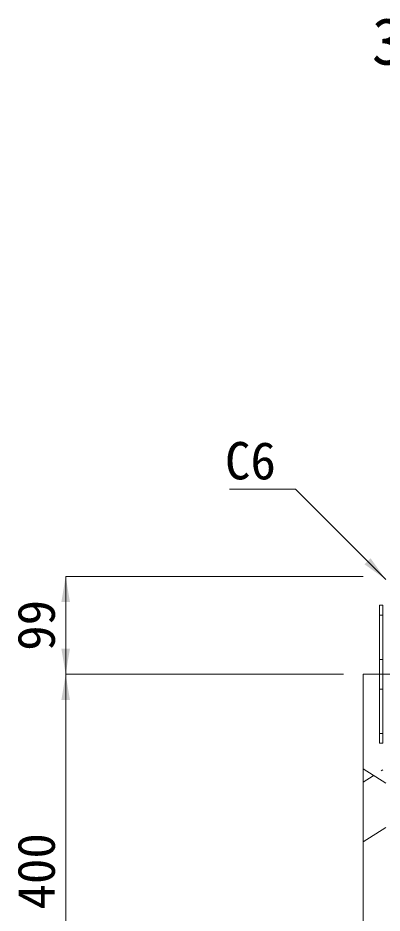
# Model space of a CAD drawing. Units: millimetres at full size, sheet at 1:40. Extents: x 69750 to 116230, y -28801 to 513.
# Drawn here: x 94497 to 94867, y -20385 to -19476 of the extents above; entities that cross this region are included whole.
import ezdxf
from ezdxf.enums import TextEntityAlignment as Align

# ---------------------------------------------------------------- set-up
doc = ezdxf.new("R2010")
doc.units = ezdxf.units.MM
doc.header["$LTSCALE"] = 40
doc.linetypes.add('USER1', pattern=[0.54, 0.3, -0.24])
for name, color, linetype, lineweight in [('ジョイントプレート', 7, 'USER1', 9), ('寸法線', 7, 'Continuous', 9), ('引出線', 4, 'Continuous', 9), ('本体', 7, 'Continuous', 20)]:
    doc.layers.add(name, color=color, linetype=linetype, lineweight=lineweight)
doc.layers.add('文字', color=7, linetype='Continuous')
doc.styles.add('ＭＳ ゴシック', font='')
doc.styles.get('ＭＳ ゴシック').set_extended_font_data('MS Gothic')

# ---------------------------------------------------------------- blocks, each defined once
blk = doc.blocks.new('filled_arrow')
at = {"color": 0, "linetype": 'Continuous', "lineweight": -2}
blk.add_solid([(7.5, 1.25), (0, 0), (7.5, -1.25)], dxfattribs=at)

msp = doc.modelspace()

# ---------------------------------------------------------------- linework, layer by layer
at = {"layer": 'ジョイントプレート'}
for p, q in [((94867.33, -20082.49), (94864.13, -20082.49)), ((94867.33, -20127.5), (94864.13, -20127.5)), ((94867.33, -20157.49), (94864.13, -20157.49)), ((94867.33, -20202.5), (94864.13, -20202.5))]:
    msp.add_line(p, q, dxfattribs=at)
at = {"layer": 'ジョイントプレート', "linetype": 'Continuous'}
msp.add_lwpolyline([(94864.13, -20212.5), (94864.13, -20072.49), (94867.33, -20072.49), (94867.33, -20212.5)], close=True, dxfattribs=at)
at = {"layer": '寸法線'}
for p, q in [((94545.35, -20043.19), (94545.35, -20142.49)), ((94847.33, -20043.19), (94545.35, -20043.19)), ((94827.33, -20142.49), (94545.35, -20142.49)), ((94545.35, -20142.49), (94545.35, -20542.49)), ((94827.32, -20142.49), (94545.35, -20142.49))]:
    msp.add_line(p, q, dxfattribs=at)
at = {"layer": '引出線'}
msp.add_lwpolyline([(94870.33, -20046.25), (94778.83, -19954.76), (94711.72, -19954.76)], dxfattribs=at)
at = {"layer": '本体'}
for p, q in [((94847.32, -20142.49), (94847.33, -21592.49)), ((94932.33, -20142.49), (94847.33, -20142.49))]:
    msp.add_line(p, q, dxfattribs=at)
at = {"layer": '本体', "lineweight": 5}
for p, q in [((94847.33, -20238.5), (94870.53, -20253)), ((94847.33, -20312.5), (94870.53, -20298))]:
    msp.add_line(p, q, dxfattribs=at)
at = {"layer": '本体', "linetype": 'USER1', "lineweight": 5}
msp.add_line((94847.33, -20252), (94867.33, -20239.5), dxfattribs=at)

# ---------------------------------------------------------------- block references
at = {"layer": '寸法線', "xscale": 3.47, "yscale": 3.47}
for p, rotation in [((94545.35, -20043.19), 270), ((94545.35, -20142.49), 90), ((94545.35, -20142.49), 270)]:
    msp.add_blockref('filled_arrow', p, dxfattribs=dict(at, rotation=rotation))
at = {"layer": '引出線', "xscale": 3.47, "yscale": 3.47, "rotation": 135}
msp.add_blockref('filled_arrow', (94870.33, -20046.25), dxfattribs=at)

# ---------------------------------------------------------------- texts
at = {"layer": '寸法線', "style": 'ＭＳ ゴシック'}
for s, p in [('99', (94515.35, -20092.84)), ('400', (94515.35, -20342.49))]:
    msp.add_text(s, height=37.98, rotation=90, dxfattribs=at).set_placement(p, align=Align.MIDDLE_CENTER)
at = {"layer": '引出線', "style": 'ＭＳ ゴシック'}
msp.add_text('C6', height=37.98, dxfattribs=at).set_placement((94758.83, -19906.76), align=Align.TOP_RIGHT)
at = {"layer": '文字', "style": 'ＭＳ ゴシック'}
msp.add_text('300×300-H1350', height=47.47, dxfattribs=at).set_placement((95082.33, -19500.1), align=Align.MIDDLE_CENTER)

doc.saveas('drawing.dxf')
